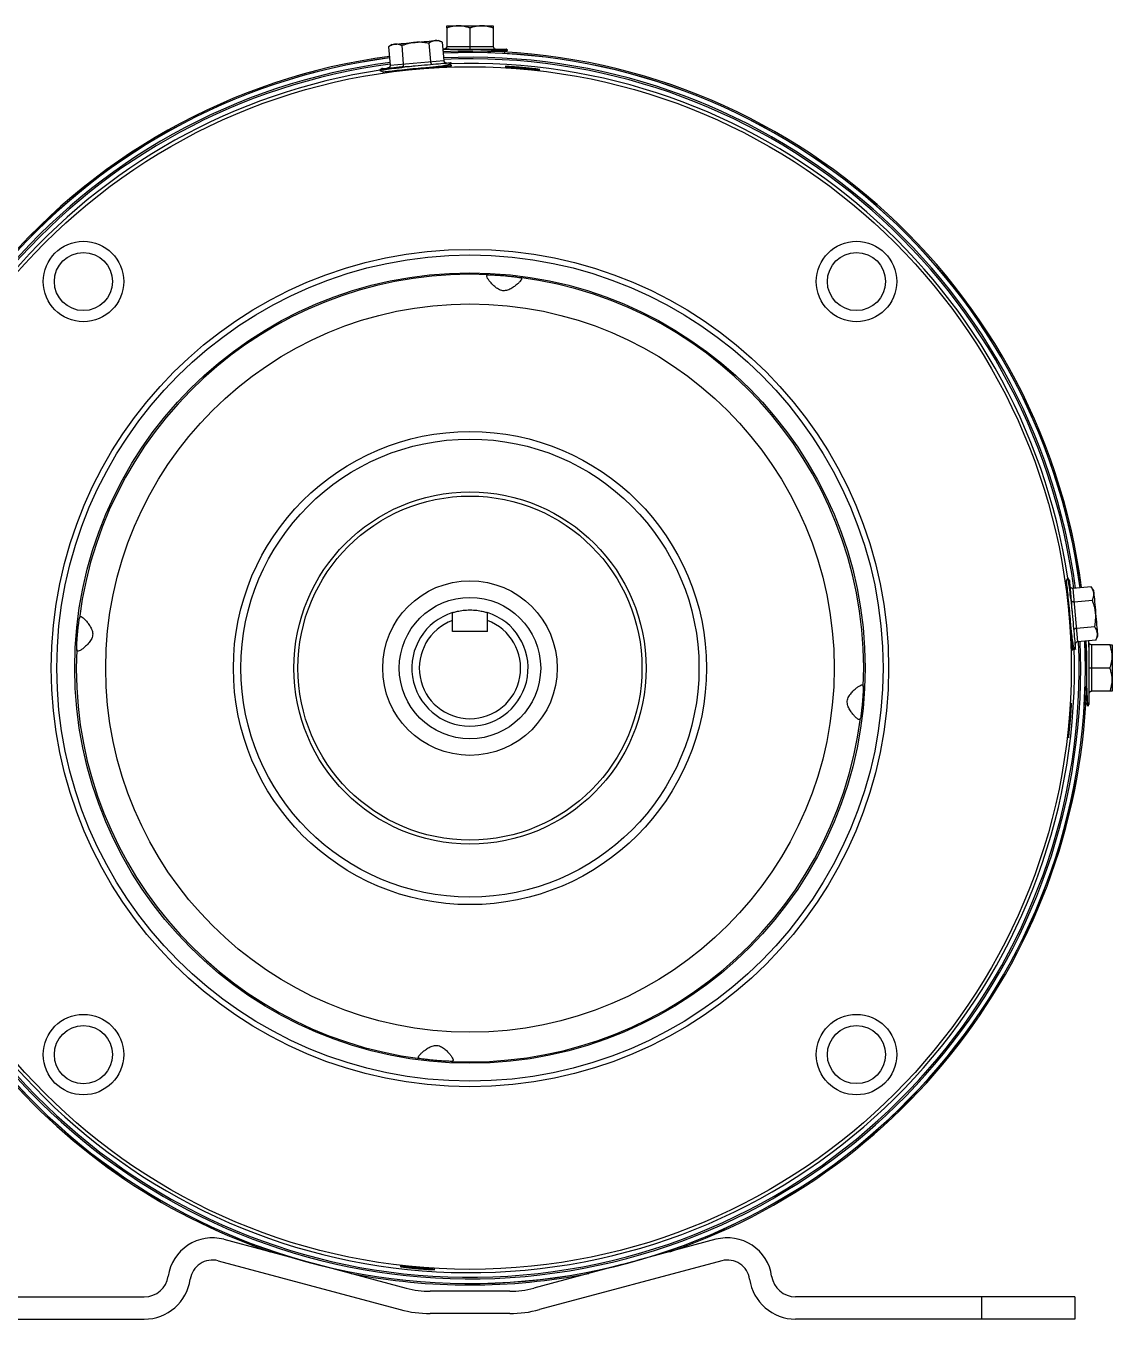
# Paper-space layout '_Right' of a CAD drawing. Header units: inches. Extents: x -5.86 to 3.45, y -3.5 to 3.45.
# Drawn here: x -2.39 to 3.45, y -3.5 to 3.45 of the extents above; entities that cross this region are included whole.
import ezdxf

# ---------------------------------------------------------------- set-up
doc = ezdxf.new("R2010")
doc.units = ezdxf.units.IN
doc.header["$MEASUREMENT"] = 0

psp = doc.layouts.new('_Right')

# ---------------------------------------------------------------- linework, layer by layer
at = {"color": 7, "linetype": 'Continuous', "lineweight": 25}
for p, q in [((-0.125, 3.4398), (-0.125, 3.341)), ((0, 3.4398), (0, 3.341)), ((0.125, 3.4398), (0.125, 3.341)), ((-0.4187, 3.3513), (-0.4371, 3.3384)), ((-0.437, 3.3385), (-0.4284, 3.24)), ((-0.3565, 3.2463), (-0.3651, 3.3447)), ((-0.2213, 3.3573), (-0.2127, 3.2589)), ((-0.1494, 3.3636), (-0.1696, 3.3731)), ((-0.1494, 3.3636), (-0.1408, 3.2652)), ((-0.125, 3.341), (0.125, 3.341)), ((0.2021, 3.3225), (0.1952, 3.3265)), ((0.2023, 3.3199), (0.2024, 3.3221)), ((-0.4842, 3.213), (-0.4839, 3.2109)), ((-0.4712, 3.2223), (-0.4841, 3.2133)), ((-0.4837, 3.2107), (-0.4688, 3.2037)), ((-0.4284, 3.24), (-0.1408, 3.2652)), ((-0.1122, 3.2439), (-0.0998, 3.2526)), ((3.2107, 0.4837), (3.2037, 0.4688)), ((3.213, 0.4842), (3.2109, 0.4839)), ((3.2223, 0.4712), (3.2133, 0.4841)), ((3.3385, 0.437), (3.24, 0.4284)), ((3.24, 0.4284), (3.2652, 0.1408)), ((3.3513, 0.4187), (3.3384, 0.4371)), ((3.2463, 0.3565), (3.3447, 0.3651)), ((-0.094, 0.1971), (-0.094, 0.2556)), ((0.094, 0.1971), (0.094, 0.2556)), ((3.3573, 0.2213), (3.2589, 0.2127)), ((0.094, 0.1971), (-0.094, 0.1971)), ((3.3636, 0.1494), (3.2652, 0.1408)), ((3.3076, 0), (3.3044, 0.1442)), ((3.3636, 0.1494), (3.3731, 0.1696)), ((3.2439, 0.1122), (3.2526, 0.0998)), ((3.341, 0.125), (3.341, -0.125)), ((3.4398, 0.125), (3.341, 0.125)), ((3.4398, 0), (3.341, 0)), ((3.4398, -0.125), (3.341, -0.125)), ((3.3199, -0.2023), (3.3221, -0.2024)), ((3.3225, -0.2021), (3.3265, -0.1952)), ((-1.3221, -3.0697), (-0.8964, -3.1838)), ((1.3221, -3.0697), (0.8964, -3.1838)), ((-1.353, -3.1853), (-0.3743, -3.4475)), ((1.353, -3.1853), (0.3743, -3.4475)), ((-0.8156, -3.2055), (-0.3434, -3.332)), ((0.8156, -3.2055), (0.3434, -3.332)), ((-3.25, -3.379), (-1.75, -3.379)), ((0.2139, -3.349), (-0.2139, -3.349)), ((3.25, -3.379), (1.75, -3.379)), ((2.75, -3.4986), (2.75, -3.379)), ((3.25, -3.379), (3.25, -3.4986)), ((0.2139, -3.4686), (-0.2139, -3.4686)), ((-3.25, -3.4986), (-1.75, -3.4986)), ((3.25, -3.4986), (1.75, -3.4986))]:
    psp.add_line(p, q, dxfattribs=at)
at = {"color": 8, "linetype": 'Continuous', "lineweight": 25}
for p, q in [((3.2823, 0), (3.2792, 0.142)), ((3.304, 0.1442), (3.3071, 0))]:
    psp.add_line(p, q, dxfattribs=at)
at = {"color": 7, "linetype": 'Continuous', "lineweight": 25}
for centre, radius in [((0, 0), 3.2312), ((-2.0771, 2.0771), 0.2162), ((0, 0), 2.25), ((-2.0771, 2.0771), 0.1562), ((2.0771, 2.0771), 0.2163), ((2.0771, 2.0771), 0.1562), ((0, 0), 2.22), ((0, 0), 2.1238), ((0, 0), 1.9571), ((0, 0), 1.2714), ((0, 0), 1.2307), ((0, 0), 0.9465), ((0, 0), 0.9245), ((0, 0), 0.469), ((0, 0), 0.38), ((-2.0771, -2.0771), 0.2162), ((2.0771, -2.0771), 0.2163), ((-2.0771, -2.0771), 0.1563), ((2.0771, -2.0771), 0.1562)]:
    psp.add_circle(centre, radius, dxfattribs=at)
for centre, radius, start, end in [((0, 0), 3.3076, 97.50108, 182.49892), ((0, 0), 3.315, 97.49549, 141.13769), ((0, 0), 3.315, 7.49549, 92.50451), ((0, 0), 3.3076, 7.50108, 92.49892), ((0, 0), 2.1158, 87.29724, 172.70276), ((0, 0), 2.1158, 357.29724, 82.70276), ((0, 0), 0.3124, 107.51289, 72.48711), ((0, 0), 0.2724, 110.18866, 69.81134), ((0, 0), 3.315, 288.89831, 2.50451), ((0, 0), 2.1158, 177.29724, 262.70276), ((0, 0), 3.3076, 187.50108, 0), ((0, 0), 2.1158, 267.29724, 352.70276), ((0, 0), 3.315, 218.86231, 251.10169), ((-1.3841, -3.3012), 0.2396, 75, 171.88876), ((1.3841, -3.3012), 0.2396, 8.11124, 105), ((-1.3841, -3.3012), 0.12, 75, 171.88876), ((1.3841, -3.3012), 0.12, 8.11124, 105), ((0, 0), 3.315, 258.89831, 281.10169), ((-1.75, -3.249), 0.13, 270, 351.88876), ((-1.75, -3.249), 0.2496, 270, 351.88876), ((-0.2139, -2.849), 0.5, 255, 270), ((0.2139, -2.849), 0.5, 270, 285), ((1.75, -3.249), 0.2496, 188.11124, 270), ((1.75, -3.249), 0.13, 188.11124, 270), ((-0.2139, -2.849), 0.6196, 255, 270), ((0.2139, -2.849), 0.6196, 270, 285)]:
    psp.add_arc(centre, radius, start, end, dxfattribs=at)
at = {"color": 8, "linetype": 'Continuous', "lineweight": 25}
for radius, start, end in [(3.3071, 97.50145, 182.49855), (3.3071, 7.50145, 92.49855), (3.2823, 7.5204, 92.4796), (3.2736, 7.52707, 92.47293), (3.2823, 97.5204, 182.4796), (3.2736, 97.52707, 180), (3.2488, 98.53647, 180), (3.2488, 8.55824, 91.90559), (3.2736, 187.52707, 2.47293), (3.2488, 188.56339, 1.94013), (3.3071, 187.50145, 0), (3.2823, 187.5204, 0)]:
    psp.add_arc((0, 0), radius, start, end, dxfattribs=at)
at = {"color": 7, "linetype": 'Continuous', "lineweight": 25}
for points, knots in [([(-0.0625, 3.451), (-0.065, 3.451), (-0.0701, 3.4509), (-0.0777, 3.4503), (-0.0855, 3.4495), (-0.0958, 3.4478), (-0.1091, 3.4448), (-0.1196, 3.4415), (-0.125, 3.4398)], [0, 0, 0, 0, 0.11917, 0.239736, 0.361885, 0.4858, 0.734292, 1, 1, 1, 1]), ([(-0.125, 3.4398), (-0.125, 3.4407), (-0.125, 3.4425), (-0.125, 3.4447), (-0.125, 3.4466), (-0.125, 3.4487), (-0.125, 3.4506), (-0.125, 3.4509), (-0.125, 3.451)], [0, 0, 0, 0, 0.135032, 0.265717, 0.392175, 0.514535, 0.760293, 1, 1, 1, 1]), ([(-0.125, 3.451), (-0.125, 3.451), (-0.1192, 3.451), (-0.0973, 3.451), (-0.0814, 3.451), (-0.0625, 3.451)], [0, 0, 0, 0, 0.5, 0.5, 1, 1, 1, 1]), ([(0, 3.4398), (-0.0027, 3.4407), (-0.0082, 3.4425), (-0.0162, 3.4447), (-0.0241, 3.4466), (-0.0344, 3.4487), (-0.0471, 3.4506), (-0.0574, 3.4509), (-0.0625, 3.451)], [0, 0, 0, 0, 0.134916, 0.265485, 0.391827, 0.514071, 0.760071, 1, 1, 1, 1]), ([(-0.0625, 3.451), (-0.0436, 3.451), (-0.0218, 3.451), (0.0218, 3.451), (0.0436, 3.451), (0.0625, 3.451)], [0, 0, 0, 0, 0.5, 0.5, 1, 1, 1, 1]), ([(0.0625, 3.451), (0.06, 3.451), (0.0549, 3.4509), (0.0473, 3.4503), (0.0396, 3.4495), (0.0292, 3.4478), (0.0159, 3.4448), (0.0054, 3.4415), (0, 3.4398)], [0, 0, 0, 0, 0.119164, 0.239723, 0.361866, 0.485774, 0.734265, 1, 1, 1, 1]), ([(0.125, 3.4398), (0.1222, 3.4407), (0.1168, 3.4425), (0.1088, 3.4447), (0.1009, 3.4466), (0.0906, 3.4487), (0.0778, 3.4506), (0.0676, 3.4509), (0.0625, 3.451)], [0, 0, 0, 0, 0.1350681, 0.2657866, 0.3922742, 0.5146617, 0.7603551, 1, 1, 1, 1]), ([(0.0625, 3.451), (0.0814, 3.451), (0.0973, 3.451), (0.1192, 3.451), (0.125, 3.451), (0.125, 3.451)], [0, 0, 0, 0, 0.5, 0.5, 1, 1, 1, 1]), ([(0.125, 3.451), (0.125, 3.451), (0.125, 3.4509), (0.125, 3.4503), (0.125, 3.4495), (0.125, 3.4478), (0.125, 3.4448), (0.125, 3.4415), (0.125, 3.4398)], [0, 0, 0, 0, 0.119134, 0.239661, 0.361771, 0.485644, 0.734213, 1, 1, 1, 1]), ([(-0.402, 3.3527), (-0.4034, 3.3526), (-0.4063, 3.3522), (-0.4107, 3.3513), (-0.4151, 3.35), (-0.4209, 3.3478), (-0.4282, 3.3442), (-0.434, 3.3404), (-0.437, 3.3385)], [0, 0, 0, 0, 0.119134, 0.239661, 0.361771, 0.485644, 0.734213, 1, 1, 1, 1]), ([(-0.402, 3.3527), (-0.3911, 3.3537), (-0.3752, 3.3551), (-0.3376, 3.3584), (-0.3159, 3.3603), (-0.2942, 3.3622)], [0, 0, 0, 0, 0.5, 0.5, 1, 1, 1, 1]), ([(-0.3651, 3.3447), (-0.3667, 3.3455), (-0.37, 3.347), (-0.3748, 3.3488), (-0.3795, 3.3503), (-0.3856, 3.3519), (-0.3931, 3.3531), (-0.3991, 3.3528), (-0.402, 3.3527)], [0, 0, 0, 0, 0.135032, 0.265717, 0.392175, 0.514535, 0.760293, 1, 1, 1, 1]), ([(-0.2942, 3.3622), (-0.297, 3.3619), (-0.3029, 3.3613), (-0.3116, 3.36), (-0.3204, 3.3583), (-0.3322, 3.3556), (-0.3472, 3.3513), (-0.359, 3.347), (-0.3651, 3.3447)], [0, 0, 0, 0, 0.11917, 0.239736, 0.361885, 0.4858, 0.734292, 1, 1, 1, 1]), ([(-0.2942, 3.3622), (-0.2724, 3.3641), (-0.2507, 3.366), (-0.2131, 3.3693), (-0.1972, 3.3706), (-0.1863, 3.3716)], [0, 0, 0, 0, 0.5, 0.5, 1, 1, 1, 1]), ([(-0.2213, 3.3573), (-0.2245, 3.3579), (-0.2309, 3.3591), (-0.2404, 3.3606), (-0.2496, 3.3617), (-0.2616, 3.3627), (-0.2765, 3.3633), (-0.2883, 3.3625), (-0.2942, 3.3622)], [0, 0, 0, 0, 0.1349157, 0.2654853, 0.3918269, 0.5140709, 0.7600707, 1, 1, 1, 1]), ([(-0.1863, 3.3716), (-0.1878, 3.3714), (-0.1907, 3.3711), (-0.195, 3.3702), (-0.1994, 3.3689), (-0.2052, 3.3667), (-0.2126, 3.3631), (-0.2183, 3.3593), (-0.2213, 3.3573)], [0, 0, 0, 0, 0.119164, 0.239723, 0.361866, 0.485774, 0.734265, 1, 1, 1, 1]), ([(-0.1494, 3.3636), (-0.151, 3.3644), (-0.1543, 3.3658), (-0.1592, 3.3677), (-0.1638, 3.3692), (-0.1699, 3.3707), (-0.1775, 3.3719), (-0.1834, 3.3717), (-0.1863, 3.3716)], [0, 0, 0, 0, 0.135068, 0.265787, 0.392274, 0.514662, 0.760355, 1, 1, 1, 1]), ([(-0.125, 3.341), (-0.125, 3.3403), (-0.1251, 3.3388), (-0.1256, 3.3367), (-0.1264, 3.3346), (-0.1275, 3.3326), (-0.1291, 3.3306), (-0.1312, 3.3288), (-0.1337, 3.3273), (-0.1367, 3.3262), (-0.1388, 3.3261), (-0.14, 3.326)], [0, 0, 0, 0, 0.084477, 0.171274, 0.260945, 0.353994, 0.45087, 0.574655, 0.714328, 0.833072, 1, 1, 1, 1]), ([(0, 3.341), (0, 3.3403), (0, 3.3388), (0, 3.3367), (0, 3.3346), (0, 3.3326), (0, 3.3306), (0, 3.3288), (0, 3.3273), (0, 3.3262), (0, 3.3261), (0, 3.326)], [0, 0, 0, 0, 0.084477, 0.171274, 0.260945, 0.353994, 0.45087, 0.574655, 0.714328, 0.833072, 1, 1, 1, 1]), ([(0.125, 3.341), (0.125, 3.3403), (0.1251, 3.3388), (0.1256, 3.3367), (0.1264, 3.3346), (0.1275, 3.3326), (0.1291, 3.3306), (0.1312, 3.3288), (0.1337, 3.3273), (0.1367, 3.3262), (0.1388, 3.3261), (0.14, 3.326)], [0, 0, 0, 0, 0.0844767, 0.1712737, 0.260945, 0.3539937, 0.4508699, 0.574655, 0.7143281, 0.8330716, 1, 1, 1, 1]), ([(-0.1117, 3.326), (-0.1216, 3.326), (-0.1347, 3.326), (-0.1438, 3.326), (-0.1461, 3.326)], [0, 0, 0, 0, 0.744624, 1, 1, 1, 1]), ([(-0.1459, 3.3241), (-0.1418, 3.3244), (-0.1323, 3.325), (-0.1192, 3.3256), (-0.1117, 3.326)], [0, 0, 0, 0, 0.432654, 1, 1, 1, 1]), ([(-0.1117, 3.326), (-0.0964, 3.326), (-0.0658, 3.326), (-0.0076, 3.326), (0.0524, 3.326), (0.1091, 3.326), (0.1565, 3.326), (0.1864, 3.326), (0.1992, 3.326), (0.1954, 3.326), (0.195, 3.326)], [0, 0, 0, 0, 0.134808, 0.269566, 0.4069, 0.546578, 0.689141, 0.835109, 0.983498, 1, 1, 1, 1]), ([(0.2011, 3.3222), (0.2015, 3.3221), (0.2051, 3.3213), (0.1899, 3.3199), (0.1553, 3.3178), (0.1076, 3.316), (0.0728, 3.3149), (0.0591, 3.3145)], [0, 0, 0, 0, 0.035111, 0.300167, 0.565132, 0.830018, 1, 1, 1, 1]), ([(0.0977, 3.3136), (0.1075, 3.3139), (0.1366, 3.3149), (0.1739, 3.3166), (0.1989, 3.3183), (0.1991, 3.3193), (0.1991, 3.3197)], [0, 0, 0, 0, 0.169283, 0.503069, 0.836956, 1, 1, 1, 1]), ([(0.1846, 3.3096), (0.1852, 3.3099), (0.191, 3.3133), (0.1969, 3.3167), (0.2022, 3.3198)], [0, 0, 0, 0, 0.096923, 1, 1, 1, 1]), ([(-0.4829, 3.211), (-0.4816, 3.2117), (-0.4789, 3.2132), (-0.4472, 3.218), (-0.398, 3.2243), (-0.3437, 3.2309), (-0.308, 3.2351), (-0.2947, 3.2366)], [0, 0, 0, 0, 0.1997601, 0.422443, 0.6451928, 0.8680099, 1, 1, 1, 1]), ([(-0.3649, 3.2305), (-0.3848, 3.2281), (-0.4245, 3.2232), (-0.4643, 3.2177), (-0.4845, 3.2143), (-0.4821, 3.2135), (-0.4814, 3.2133)], [0, 0, 0, 0, 0.292696, 0.585396, 0.877965, 1, 1, 1, 1]), ([(-0.4704, 3.2213), (-0.4709, 3.2212), (-0.4722, 3.2211), (-0.4512, 3.2229), (-0.4141, 3.2262), (-0.3802, 3.2291), (-0.3649, 3.2305)], [0, 0, 0, 0, 0.151142, 0.448937, 0.751226, 1, 1, 1, 1]), ([(-0.4682, 3.205), (-0.4687, 3.2048), (-0.4708, 3.2039), (-0.4504, 3.206), (-0.4095, 3.2106), (-0.3537, 3.2167), (-0.2937, 3.2225), (-0.2404, 3.227), (-0.2119, 3.2291), (-0.2, 3.23)], [0, 0, 0, 0, 0.06289, 0.245926, 0.422667, 0.589454, 0.745485, 0.893683, 1, 1, 1, 1]), ([(-0.4284, 3.24), (-0.4283, 3.2393), (-0.4283, 3.2378), (-0.4286, 3.2356), (-0.4294, 3.2335), (-0.4305, 3.2314), (-0.4321, 3.2293), (-0.4344, 3.2272), (-0.4371, 3.2255), (-0.4405, 3.2241), (-0.4429, 3.2238), (-0.4443, 3.2235)], [0, 0, 0, 0, 0.0844767, 0.1712737, 0.260945, 0.3539937, 0.4508699, 0.574655, 0.7143281, 0.8330716, 1, 1, 1, 1]), ([(-0.3638, 3.2306), (-0.3633, 3.2307), (-0.3624, 3.2308), (-0.3613, 3.2315), (-0.3601, 3.2324), (-0.3589, 3.2338), (-0.3577, 3.2361), (-0.3568, 3.239), (-0.3563, 3.2426), (-0.3564, 3.2451), (-0.3565, 3.2463)], [0, 0, 0, 0, 0.11681, 0.212178, 0.286099, 0.425812, 0.549727, 0.708818, 0.858132, 1, 1, 1, 1]), ([(-0.2947, 3.2366), (-0.2722, 3.2386), (-0.2272, 3.2425), (-0.1673, 3.2478), (-0.1235, 3.2516), (-0.0996, 3.2537), (-0.1003, 3.2536), (-0.1005, 3.2536)], [0, 0, 0, 0, 0.220736, 0.441591, 0.658237, 0.870956, 1, 1, 1, 1]), ([(-0.2127, 3.2589), (-0.2126, 3.2582), (-0.2124, 3.2567), (-0.212, 3.2546), (-0.2113, 3.2525), (-0.2105, 3.2506), (-0.2094, 3.2487), (-0.2081, 3.247), (-0.2065, 3.2457), (-0.2047, 3.2447), (-0.2034, 3.2447), (-0.2027, 3.2447)], [0, 0, 0, 0, 0.084476, 0.171269, 0.260932, 0.353968, 0.450828, 0.574732, 0.714344, 0.833102, 1, 1, 1, 1]), ([(-0.2, 3.23), (-0.1941, 3.2308), (-0.1718, 3.2337), (-0.1403, 3.238), (-0.1163, 3.2419), (-0.1149, 3.2432), (-0.1144, 3.2437)], [0, 0, 0, 0, 0.120401, 0.452377, 0.784432, 1, 1, 1, 1]), ([(-0.2, 3.23), (-0.1826, 3.2312), (-0.1479, 3.2335), (-0.1132, 3.2356), (-0.0963, 3.2369), (-0.0988, 3.2374), (-0.0997, 3.2375)], [0, 0, 0, 0, 0.2916173, 0.5834855, 0.8657487, 1, 1, 1, 1]), ([(-0.1408, 3.2652), (-0.1407, 3.2644), (-0.1405, 3.263), (-0.1397, 3.2609), (-0.1386, 3.2589), (-0.1372, 3.257), (-0.1352, 3.2552), (-0.1326, 3.2536), (-0.1296, 3.2524), (-0.1261, 3.2516), (-0.1236, 3.2517), (-0.1222, 3.2517)], [0, 0, 0, 0, 0.084476, 0.171269, 0.260932, 0.353968, 0.450828, 0.574732, 0.714344, 0.833102, 1, 1, 1, 1]), ([(-0.0966, 3.2372), (-0.0992, 3.2384), (-0.1042, 3.2408), (-0.1092, 3.2431), (-0.1116, 3.2443)], [0, 0, 0, 0, 0.5233754, 1, 1, 1, 1]), ([(0.342, 3.2209), (0.3467, 3.2203), (0.351, 3.2198), (0.3586, 3.2188), (0.362, 3.2183), (0.3677, 3.2175), (0.3699, 3.2171), (0.3734, 3.2165), (0.3745, 3.2163), (0.3756, 3.2159), (0.3756, 3.2158), (0.3743, 3.2157), (0.373, 3.2158), (0.3676, 3.2161), (0.3616, 3.2166), (0.3499, 3.2176), (0.3455, 3.218), (0.336, 3.2189), (0.3309, 3.2194), (0.3201, 3.2204), (0.3144, 3.2209), (0.3027, 3.222), (0.2967, 3.2225), (0.2844, 3.2236), (0.2783, 3.2241), (0.2662, 3.2252), (0.2602, 3.2257), (0.2485, 3.2267), (0.2429, 3.2271), (0.2321, 3.228), (0.227, 3.2284), (0.2176, 3.2292), (0.2133, 3.2296), (0.2056, 3.2303), (0.2022, 3.2306), (0.1937, 3.2314), (0.1902, 3.2318), (0.1885, 3.2322), (0.1886, 3.2323), (0.1899, 3.2324), (0.1911, 3.2325), (0.1947, 3.2325), (0.1972, 3.2324), (0.203, 3.2322), (0.2064, 3.2321), (0.2143, 3.2318), (0.2187, 3.2315), (0.2282, 3.231), (0.2334, 3.2307), (0.2442, 3.23), (0.2499, 3.2296), (0.2616, 3.2288), (0.2677, 3.2283), (0.2798, 3.2273), (0.2859, 3.2267), (0.2981, 3.2256), (0.3042, 3.225), (0.3216, 3.2233), (0.3326, 3.222), (0.342, 3.2209)], [0, 0, 0, 0, 0.03125, 0.03125, 0.0625, 0.0625, 0.09375, 0.09375, 0.125, 0.125, 0.15625, 0.15625, 0.1875, 0.1875, 0.25, 0.25, 0.28125, 0.28125, 0.3125, 0.3125, 0.34375, 0.34375, 0.375, 0.375, 0.40625, 0.40625, 0.4375, 0.4375, 0.46875, 0.46875, 0.5, 0.5, 0.53125, 0.53125, 0.5625, 0.5625, 0.625, 0.625, 0.65625, 0.65625, 0.6875, 0.6875, 0.71875, 0.71875, 0.75, 0.75, 0.78125, 0.78125, 0.8125, 0.8125, 0.84375, 0.84375, 0.875, 0.875, 0.90625, 0.90625, 0.9375, 0.9375, 1, 1, 1, 1]), ([(0.2687, 2.0986), (0.2724, 2.098), (0.2749, 2.097), (0.2774, 2.0936), (0.2774, 2.0914), (0.2753, 2.0858), (0.2731, 2.0825), (0.267, 2.0753), (0.2631, 2.0712), (0.2541, 2.0629), (0.2489, 2.0585), (0.2375, 2.0499), (0.2314, 2.0456), (0.2178, 2.0375), (0.2105, 2.0337), (0.1985, 2.0297), (0.1943, 2.0287), (0.1858, 2.0275), (0.1814, 2.0273), (0.1685, 2.0285), (0.1602, 2.0316), (0.1492, 2.0376), (0.1457, 2.0399), (0.1391, 2.0447), (0.136, 2.0472), (0.1271, 2.0549), (0.1217, 2.0602), (0.1121, 2.0708), (0.1078, 2.0759), (0.1004, 2.0856), (0.0973, 2.0902), (0.0927, 2.0984), (0.0911, 2.102), (0.09, 2.1078), (0.0904, 2.11), (0.0934, 2.1128), (0.096, 2.1135), (0.0998, 2.1134)], [0, 0, 0, 0, 0.0625, 0.0625, 0.125, 0.125, 0.1875, 0.1875, 0.25, 0.25, 0.3125, 0.3125, 0.375, 0.375, 0.4375, 0.4375, 0.46875, 0.46875, 0.5, 0.5, 0.5625, 0.5625, 0.59375, 0.59375, 0.625, 0.625, 0.6875, 0.6875, 0.75, 0.75, 0.8125, 0.8125, 0.875, 0.875, 0.9375, 0.9375, 1, 1, 1, 1]), ([(0.0998, 2.1134), (0.1036, 2.1134), (0.1084, 2.1133), (0.1201, 2.1129), (0.1269, 2.1126), (0.1418, 2.1118), (0.15, 2.1113), (0.1668, 2.1101), (0.1757, 2.1094), (0.1888, 2.1083), (0.1932, 2.1079), (0.2019, 2.107), (0.2063, 2.1066), (0.2189, 2.1053), (0.2269, 2.1044), (0.2418, 2.1025), (0.2485, 2.1017), (0.2601, 2.1), (0.265, 2.0993), (0.2687, 2.0986)], [0, 0, 0, 0, 0.125, 0.125, 0.25, 0.25, 0.375, 0.375, 0.5, 0.5, 0.5625, 0.5625, 0.625, 0.625, 0.75, 0.75, 0.875, 0.875, 1, 1, 1, 1]), ([(3.205, 0.4682), (3.2048, 0.4687), (3.2039, 0.4708), (3.206, 0.4504), (3.2106, 0.4095), (3.2167, 0.3537), (3.2225, 0.2937), (3.227, 0.2404), (3.2291, 0.2119), (3.23, 0.2)], [0, 0, 0, 0, 0.06289, 0.245926, 0.422667, 0.589454, 0.745485, 0.893683, 1, 1, 1, 1]), ([(3.211, 0.4829), (3.2117, 0.4816), (3.2132, 0.4789), (3.218, 0.4472), (3.2243, 0.398), (3.2309, 0.3437), (3.2351, 0.308), (3.2366, 0.2947)], [0, 0, 0, 0, 0.1997601, 0.422443, 0.6451928, 0.8680099, 1, 1, 1, 1]), ([(3.2305, 0.3649), (3.2281, 0.3848), (3.2232, 0.4245), (3.2177, 0.4643), (3.2143, 0.4845), (3.2135, 0.4821), (3.2133, 0.4814)], [0, 0, 0, 0, 0.292696, 0.585396, 0.877965, 1, 1, 1, 1]), ([(3.2213, 0.4704), (3.2212, 0.4709), (3.2211, 0.4722), (3.2229, 0.4512), (3.2262, 0.4141), (3.2291, 0.3802), (3.2305, 0.3649)], [0, 0, 0, 0, 0.151142, 0.448937, 0.751226, 1, 1, 1, 1]), ([(3.24, 0.4284), (3.2393, 0.4283), (3.2378, 0.4283), (3.2356, 0.4286), (3.2335, 0.4294), (3.2314, 0.4305), (3.2293, 0.4321), (3.2272, 0.4344), (3.2255, 0.4371), (3.2241, 0.4405), (3.2238, 0.4429), (3.2235, 0.4443)], [0, 0, 0, 0, 0.0844767, 0.1712737, 0.260945, 0.3539937, 0.4508699, 0.574655, 0.7143281, 0.8330716, 1, 1, 1, 1]), ([(3.3527, 0.402), (3.3526, 0.4034), (3.3522, 0.4063), (3.3513, 0.4107), (3.35, 0.4151), (3.3478, 0.4209), (3.3442, 0.4282), (3.3404, 0.434), (3.3385, 0.437)], [0, 0, 0, 0, 0.119134, 0.2396613, 0.3617706, 0.4856436, 0.7342133, 1, 1, 1, 1]), ([(3.2306, 0.3638), (3.2307, 0.3633), (3.2308, 0.3624), (3.2315, 0.3613), (3.2324, 0.3601), (3.2338, 0.3589), (3.2361, 0.3577), (3.239, 0.3568), (3.2426, 0.3563), (3.2451, 0.3564), (3.2463, 0.3565)], [0, 0, 0, 0, 0.11681, 0.212178, 0.286099, 0.425812, 0.549727, 0.708818, 0.858132, 1, 1, 1, 1]), ([(3.3447, 0.3651), (3.3455, 0.3667), (3.347, 0.37), (3.3488, 0.3748), (3.3503, 0.3795), (3.3519, 0.3856), (3.3531, 0.3931), (3.3528, 0.3991), (3.3527, 0.402)], [0, 0, 0, 0, 0.135032, 0.265717, 0.392175, 0.514535, 0.760293, 1, 1, 1, 1]), ([(3.3622, 0.2942), (3.3619, 0.297), (3.3613, 0.3029), (3.36, 0.3116), (3.3583, 0.3204), (3.3556, 0.3322), (3.3513, 0.3472), (3.347, 0.359), (3.3447, 0.3651)], [0, 0, 0, 0, 0.11917, 0.239736, 0.361885, 0.4858, 0.734292, 1, 1, 1, 1]), ([(3.3527, 0.402), (3.3537, 0.3911), (3.3551, 0.3752), (3.3584, 0.3376), (3.3603, 0.3159), (3.3622, 0.2942)], [0, 0, 0, 0, 0.5, 0.5, 1, 1, 1, 1]), ([(-0.094, 0.2979), (-0.094, 0.2979), (-0.0934, 0.2981), (-0.091, 0.2988), (-0.0892, 0.2994), (-0.0844, 0.3008), (-0.0815, 0.3016), (-0.0747, 0.3033), (-0.0708, 0.3043), (-0.0579, 0.3071), (-0.0475, 0.309), (-0.0305, 0.3109), (-0.0246, 0.3115), (-0.0124, 0.3122), (-0.0062, 0.3124), (0.0062, 0.3124), (0.0124, 0.3122), (0.0244, 0.3115), (0.0304, 0.3109), (0.0418, 0.3096), (0.0472, 0.3088), (0.0574, 0.3071), (0.0622, 0.3062), (0.0751, 0.3033), (0.0821, 0.3014), (0.0891, 0.2994), (0.0909, 0.2988), (0.0934, 0.2981), (0.094, 0.2979), (0.094, 0.2979)], [0, 0, 0, 0, 0.0625, 0.0625, 0.125, 0.125, 0.1875, 0.1875, 0.25, 0.25, 0.375, 0.375, 0.4375, 0.4375, 0.5, 0.5, 0.5625, 0.5625, 0.625, 0.625, 0.6875, 0.6875, 0.75, 0.75, 0.875, 0.875, 0.9375, 0.9375, 1, 1, 1, 1]), ([(3.2366, 0.2947), (3.2386, 0.2722), (3.2425, 0.2272), (3.2478, 0.1673), (3.2516, 0.1235), (3.2537, 0.0996), (3.2536, 0.1003), (3.2536, 0.1005)], [0, 0, 0, 0, 0.220736, 0.441591, 0.658237, 0.870956, 1, 1, 1, 1]), ([(3.3573, 0.2213), (3.3579, 0.2245), (3.3591, 0.2309), (3.3606, 0.2404), (3.3617, 0.2496), (3.3627, 0.2616), (3.3633, 0.2765), (3.3625, 0.2883), (3.3622, 0.2942)], [0, 0, 0, 0, 0.1349157, 0.2654853, 0.3918269, 0.5140709, 0.7600707, 1, 1, 1, 1]), ([(3.3622, 0.2942), (3.3641, 0.2724), (3.366, 0.2507), (3.3693, 0.2131), (3.3706, 0.1972), (3.3716, 0.1863)], [0, 0, 0, 0, 0.5, 0.5, 1, 1, 1, 1]), ([(-2.0986, 0.2687), (-2.098, 0.2724), (-2.097, 0.2749), (-2.0936, 0.2774), (-2.0914, 0.2774), (-2.0858, 0.2753), (-2.0825, 0.2731), (-2.0753, 0.267), (-2.0712, 0.2631), (-2.0629, 0.2541), (-2.0585, 0.2489), (-2.0499, 0.2375), (-2.0456, 0.2314), (-2.0375, 0.2178), (-2.0337, 0.2105), (-2.0297, 0.1985), (-2.0287, 0.1943), (-2.0275, 0.1858), (-2.0273, 0.1814), (-2.0285, 0.1685), (-2.0316, 0.1602), (-2.0376, 0.1492), (-2.0399, 0.1457), (-2.0447, 0.1391), (-2.0472, 0.136), (-2.0549, 0.1271), (-2.0602, 0.1217), (-2.0708, 0.1121), (-2.0759, 0.1078), (-2.0856, 0.1004), (-2.0902, 0.0973), (-2.0984, 0.0927), (-2.102, 0.0911), (-2.1078, 0.09), (-2.11, 0.0904), (-2.1128, 0.0934), (-2.1135, 0.096), (-2.1134, 0.0998)], [0, 0, 0, 0, 0.0625, 0.0625, 0.125, 0.125, 0.1875, 0.1875, 0.25, 0.25, 0.3125, 0.3125, 0.375, 0.375, 0.4375, 0.4375, 0.46875, 0.46875, 0.5, 0.5, 0.5625, 0.5625, 0.59375, 0.59375, 0.625, 0.625, 0.6875, 0.6875, 0.75, 0.75, 0.8125, 0.8125, 0.875, 0.875, 0.9375, 0.9375, 1, 1, 1, 1]), ([(-2.1134, 0.0998), (-2.1134, 0.1036), (-2.1133, 0.1084), (-2.1129, 0.1201), (-2.1126, 0.1269), (-2.1118, 0.1418), (-2.1113, 0.15), (-2.1101, 0.1668), (-2.1094, 0.1757), (-2.1083, 0.1888), (-2.1079, 0.1932), (-2.107, 0.2019), (-2.1066, 0.2063), (-2.1053, 0.2189), (-2.1044, 0.2269), (-2.1025, 0.2418), (-2.1017, 0.2485), (-2.1, 0.2601), (-2.0993, 0.265), (-2.0986, 0.2687)], [0, 0, 0, 0, 0.125, 0.125, 0.25, 0.25, 0.375, 0.375, 0.5, 0.5, 0.5625, 0.5625, 0.625, 0.625, 0.75, 0.75, 0.875, 0.875, 1, 1, 1, 1]), ([(3.2589, 0.2127), (3.2582, 0.2126), (3.2567, 0.2124), (3.2546, 0.212), (3.2525, 0.2113), (3.2506, 0.2105), (3.2487, 0.2094), (3.247, 0.2081), (3.2457, 0.2065), (3.2447, 0.2047), (3.2447, 0.2034), (3.2447, 0.2027)], [0, 0, 0, 0, 0.0844762, 0.1712687, 0.2609318, 0.3539682, 0.4508285, 0.5747318, 0.7143439, 0.8331023, 1, 1, 1, 1]), ([(3.3716, 0.1863), (3.3714, 0.1878), (3.3711, 0.1907), (3.3702, 0.195), (3.3689, 0.1994), (3.3667, 0.2052), (3.3631, 0.2126), (3.3593, 0.2183), (3.3573, 0.2213)], [0, 0, 0, 0, 0.119164, 0.239723, 0.361866, 0.485774, 0.734265, 1, 1, 1, 1]), ([(3.23, 0.2), (3.2312, 0.1826), (3.2335, 0.1479), (3.2356, 0.1132), (3.2369, 0.0963), (3.2374, 0.0988), (3.2375, 0.0997)], [0, 0, 0, 0, 0.2916173, 0.5834855, 0.8657487, 1, 1, 1, 1]), ([(3.23, 0.2), (3.2308, 0.1941), (3.2337, 0.1718), (3.238, 0.1403), (3.2419, 0.1163), (3.2432, 0.1149), (3.2437, 0.1144)], [0, 0, 0, 0, 0.120401, 0.452377, 0.784432, 1, 1, 1, 1]), ([(3.2652, 0.1408), (3.2644, 0.1407), (3.263, 0.1405), (3.2609, 0.1397), (3.2589, 0.1386), (3.257, 0.1372), (3.2552, 0.1352), (3.2536, 0.1326), (3.2524, 0.1296), (3.2516, 0.1261), (3.2517, 0.1236), (3.2517, 0.1222)], [0, 0, 0, 0, 0.084476, 0.171269, 0.260932, 0.353968, 0.450828, 0.574732, 0.714344, 0.833102, 1, 1, 1, 1]), ([(3.3241, 0.1459), (3.3244, 0.1418), (3.325, 0.1323), (3.3256, 0.1192), (3.326, 0.1117)], [0, 0, 0, 0, 0.432654, 1, 1, 1, 1]), ([(3.326, 0.1117), (3.326, 0.1216), (3.326, 0.1347), (3.326, 0.1438), (3.326, 0.1461)], [0, 0, 0, 0, 0.744624, 1, 1, 1, 1]), ([(3.341, 0.125), (3.3403, 0.125), (3.3388, 0.1251), (3.3367, 0.1256), (3.3346, 0.1264), (3.3326, 0.1275), (3.3306, 0.1291), (3.3288, 0.1312), (3.3273, 0.1337), (3.3262, 0.1367), (3.3261, 0.1388), (3.326, 0.14)], [0, 0, 0, 0, 0.084477, 0.171274, 0.260945, 0.353994, 0.45087, 0.574655, 0.714328, 0.833072, 1, 1, 1, 1]), ([(3.3636, 0.1494), (3.3644, 0.151), (3.3658, 0.1543), (3.3677, 0.1592), (3.3692, 0.1638), (3.3707, 0.1699), (3.3719, 0.1775), (3.3717, 0.1834), (3.3716, 0.1863)], [0, 0, 0, 0, 0.135068, 0.265787, 0.392274, 0.514662, 0.760355, 1, 1, 1, 1]), ([(3.2372, 0.0966), (3.2384, 0.0992), (3.2408, 0.1042), (3.2431, 0.1092), (3.2443, 0.1116)], [0, 0, 0, 0, 0.523375, 1, 1, 1, 1]), ([(3.326, 0.1117), (3.326, 0.0964), (3.326, 0.0658), (3.326, 0.0076), (3.326, -0.0524), (3.326, -0.1091), (3.326, -0.1565), (3.326, -0.1864), (3.326, -0.1992), (3.326, -0.1954), (3.326, -0.195)], [0, 0, 0, 0, 0.1348082, 0.2695663, 0.4069001, 0.5465779, 0.6891411, 0.8351086, 0.9834979, 1, 1, 1, 1]), ([(3.451, 0.0625), (3.451, 0.065), (3.4509, 0.0701), (3.4503, 0.0777), (3.4495, 0.0855), (3.4478, 0.0958), (3.4448, 0.1091), (3.4415, 0.1196), (3.4398, 0.125)], [0, 0, 0, 0, 0.11917, 0.239736, 0.361885, 0.4858, 0.734292, 1, 1, 1, 1]), ([(3.4398, 0.125), (3.4407, 0.125), (3.4425, 0.125), (3.4447, 0.125), (3.4466, 0.125), (3.4487, 0.125), (3.4506, 0.125), (3.4509, 0.125), (3.451, 0.125)], [0, 0, 0, 0, 0.135032, 0.265717, 0.392175, 0.514535, 0.760293, 1, 1, 1, 1]), ([(3.451, 0.125), (3.451, 0.125), (3.451, 0.1192), (3.451, 0.0973), (3.451, 0.0814), (3.451, 0.0625)], [0, 0, 0, 0, 0.5, 0.5, 1, 1, 1, 1]), ([(3.341, 0), (3.3403, 0), (3.3388, 0), (3.3367, 0), (3.3346, 0), (3.3326, 0), (3.3306, 0), (3.3288, 0), (3.3273, 0), (3.3262, 0), (3.3261, 0), (3.326, 0)], [0, 0, 0, 0, 0.084477, 0.171274, 0.260945, 0.353994, 0.45087, 0.574655, 0.714328, 0.833072, 1, 1, 1, 1]), ([(3.4398, 0), (3.4407, 0.0027), (3.4425, 0.0082), (3.4447, 0.0162), (3.4466, 0.0241), (3.4487, 0.0344), (3.4506, 0.0471), (3.4509, 0.0574), (3.451, 0.0625)], [0, 0, 0, 0, 0.134916, 0.265485, 0.391827, 0.514071, 0.760071, 1, 1, 1, 1]), ([(3.451, 0.0625), (3.451, 0.0436), (3.451, 0.0218), (3.451, -0.0218), (3.451, -0.0436), (3.451, -0.0625)], [0, 0, 0, 0, 0.5, 0.5, 1, 1, 1, 1]), ([(3.3222, -0.2011), (3.3221, -0.2015), (3.3213, -0.2051), (3.3199, -0.1899), (3.3178, -0.1553), (3.316, -0.1076), (3.3149, -0.0728), (3.3145, -0.0591)], [0, 0, 0, 0, 0.0351109, 0.3001675, 0.5651316, 0.8300182, 1, 1, 1, 1]), ([(3.451, -0.0625), (3.451, -0.06), (3.4509, -0.0549), (3.4503, -0.0473), (3.4495, -0.0396), (3.4478, -0.0292), (3.4448, -0.0159), (3.4415, -0.0054), (3.4398, 0)], [0, 0, 0, 0, 0.119164, 0.239723, 0.361866, 0.485774, 0.734265, 1, 1, 1, 1]), ([(3.4398, -0.125), (3.4407, -0.1222), (3.4425, -0.1168), (3.4447, -0.1088), (3.4466, -0.1009), (3.4487, -0.0906), (3.4506, -0.0778), (3.4509, -0.0676), (3.451, -0.0625)], [0, 0, 0, 0, 0.135068, 0.265787, 0.392274, 0.514662, 0.760355, 1, 1, 1, 1]), ([(3.451, -0.0625), (3.451, -0.0814), (3.451, -0.0973), (3.451, -0.1192), (3.451, -0.125), (3.451, -0.125)], [0, 0, 0, 0, 0.5, 0.5, 1, 1, 1, 1]), ([(2.0986, -0.2687), (2.098, -0.2724), (2.097, -0.2749), (2.0936, -0.2774), (2.0914, -0.2774), (2.0858, -0.2753), (2.0825, -0.2731), (2.0753, -0.267), (2.0712, -0.2631), (2.0629, -0.2541), (2.0585, -0.2489), (2.0499, -0.2375), (2.0456, -0.2314), (2.0375, -0.2178), (2.0337, -0.2105), (2.0297, -0.1985), (2.0287, -0.1943), (2.0275, -0.1858), (2.0273, -0.1814), (2.0285, -0.1685), (2.0316, -0.1602), (2.0376, -0.1492), (2.0399, -0.1457), (2.0447, -0.1391), (2.0472, -0.136), (2.0549, -0.1271), (2.0602, -0.1217), (2.0708, -0.1121), (2.0759, -0.1078), (2.0856, -0.1004), (2.0902, -0.0973), (2.0984, -0.0927), (2.102, -0.0911), (2.1078, -0.09), (2.11, -0.0904), (2.1128, -0.0934), (2.1135, -0.096), (2.1134, -0.0998)], [0, 0, 0, 0, 0.0625, 0.0625, 0.125, 0.125, 0.1875, 0.1875, 0.25, 0.25, 0.3125, 0.3125, 0.375, 0.375, 0.4375, 0.4375, 0.46875, 0.46875, 0.5, 0.5, 0.5625, 0.5625, 0.59375, 0.59375, 0.625, 0.625, 0.6875, 0.6875, 0.75, 0.75, 0.8125, 0.8125, 0.875, 0.875, 0.9375, 0.9375, 1, 1, 1, 1]), ([(2.1134, -0.0998), (2.1134, -0.1036), (2.1133, -0.1084), (2.1129, -0.1201), (2.1126, -0.1269), (2.1118, -0.1418), (2.1113, -0.15), (2.1101, -0.1668), (2.1094, -0.1757), (2.1083, -0.1888), (2.1079, -0.1932), (2.107, -0.2019), (2.1066, -0.2063), (2.1053, -0.2189), (2.1044, -0.2269), (2.1025, -0.2418), (2.1017, -0.2485), (2.1, -0.2601), (2.0993, -0.265), (2.0986, -0.2687)], [0, 0, 0, 0, 0.125, 0.125, 0.25, 0.25, 0.375, 0.375, 0.5, 0.5, 0.5625, 0.5625, 0.625, 0.625, 0.75, 0.75, 0.875, 0.875, 1, 1, 1, 1]), ([(3.3136, -0.0977), (3.3139, -0.1075), (3.3149, -0.1366), (3.3166, -0.1739), (3.3183, -0.1989), (3.3193, -0.1991), (3.3197, -0.1991)], [0, 0, 0, 0, 0.169283, 0.503069, 0.836956, 1, 1, 1, 1]), ([(3.341, -0.125), (3.3403, -0.125), (3.3388, -0.1251), (3.3367, -0.1256), (3.3346, -0.1264), (3.3326, -0.1275), (3.3306, -0.1291), (3.3288, -0.1312), (3.3273, -0.1337), (3.3262, -0.1367), (3.3261, -0.1388), (3.326, -0.14)], [0, 0, 0, 0, 0.084477, 0.171274, 0.260945, 0.353994, 0.45087, 0.574655, 0.714328, 0.833072, 1, 1, 1, 1]), ([(3.451, -0.125), (3.451, -0.125), (3.4509, -0.125), (3.4503, -0.125), (3.4495, -0.125), (3.4478, -0.125), (3.4448, -0.125), (3.4415, -0.125), (3.4398, -0.125)], [0, 0, 0, 0, 0.119134, 0.2396613, 0.3617706, 0.4856436, 0.7342133, 1, 1, 1, 1]), ([(3.2209, -0.342), (3.2203, -0.3467), (3.2198, -0.351), (3.2188, -0.3586), (3.2183, -0.362), (3.2175, -0.3677), (3.2171, -0.3699), (3.2165, -0.3734), (3.2163, -0.3745), (3.2159, -0.3756), (3.2158, -0.3756), (3.2157, -0.3743), (3.2158, -0.373), (3.2161, -0.3676), (3.2166, -0.3616), (3.2176, -0.3499), (3.218, -0.3455), (3.2189, -0.336), (3.2194, -0.3309), (3.2204, -0.3201), (3.2209, -0.3144), (3.222, -0.3027), (3.2225, -0.2967), (3.2236, -0.2844), (3.2241, -0.2783), (3.2252, -0.2662), (3.2257, -0.2602), (3.2267, -0.2485), (3.2271, -0.2429), (3.228, -0.2321), (3.2284, -0.227), (3.2292, -0.2176), (3.2296, -0.2133), (3.2303, -0.2056), (3.2306, -0.2022), (3.2314, -0.1937), (3.2318, -0.1902), (3.2322, -0.1885), (3.2323, -0.1886), (3.2324, -0.1899), (3.2325, -0.1911), (3.2325, -0.1947), (3.2324, -0.1972), (3.2322, -0.203), (3.2321, -0.2064), (3.2318, -0.2143), (3.2315, -0.2187), (3.231, -0.2282), (3.2307, -0.2334), (3.23, -0.2442), (3.2296, -0.2499), (3.2288, -0.2616), (3.2283, -0.2677), (3.2273, -0.2798), (3.2267, -0.2859), (3.2256, -0.2981), (3.225, -0.3042), (3.2233, -0.3216), (3.222, -0.3326), (3.2209, -0.342)], [0, 0, 0, 0, 0.03125, 0.03125, 0.0625, 0.0625, 0.09375, 0.09375, 0.125, 0.125, 0.15625, 0.15625, 0.1875, 0.1875, 0.25, 0.25, 0.28125, 0.28125, 0.3125, 0.3125, 0.34375, 0.34375, 0.375, 0.375, 0.40625, 0.40625, 0.4375, 0.4375, 0.46875, 0.46875, 0.5, 0.5, 0.53125, 0.53125, 0.5625, 0.5625, 0.625, 0.625, 0.65625, 0.65625, 0.6875, 0.6875, 0.71875, 0.71875, 0.75, 0.75, 0.78125, 0.78125, 0.8125, 0.8125, 0.84375, 0.84375, 0.875, 0.875, 0.90625, 0.90625, 0.9375, 0.9375, 1, 1, 1, 1]), ([(3.3096, -0.1846), (3.3099, -0.1852), (3.3133, -0.191), (3.3167, -0.1969), (3.3198, -0.2022)], [0, 0, 0, 0, 0.096923, 1, 1, 1, 1]), ([(-0.2687, -2.0986), (-0.2724, -2.098), (-0.2749, -2.097), (-0.2774, -2.0936), (-0.2774, -2.0914), (-0.2753, -2.0858), (-0.2731, -2.0825), (-0.267, -2.0753), (-0.2631, -2.0712), (-0.2541, -2.0629), (-0.2489, -2.0585), (-0.2375, -2.0499), (-0.2314, -2.0456), (-0.2178, -2.0375), (-0.2105, -2.0337), (-0.1985, -2.0297), (-0.1943, -2.0287), (-0.1858, -2.0275), (-0.1814, -2.0273), (-0.1685, -2.0285), (-0.1602, -2.0316), (-0.1492, -2.0376), (-0.1457, -2.0399), (-0.1391, -2.0447), (-0.136, -2.0472), (-0.1271, -2.0549), (-0.1217, -2.0602), (-0.1121, -2.0708), (-0.1078, -2.0759), (-0.1004, -2.0856), (-0.0973, -2.0902), (-0.0927, -2.0984), (-0.0911, -2.102), (-0.09, -2.1078), (-0.0904, -2.11), (-0.0934, -2.1128), (-0.096, -2.1135), (-0.0998, -2.1134)], [0, 0, 0, 0, 0.0625, 0.0625, 0.125, 0.125, 0.1875, 0.1875, 0.25, 0.25, 0.3125, 0.3125, 0.375, 0.375, 0.4375, 0.4375, 0.46875, 0.46875, 0.5, 0.5, 0.5625, 0.5625, 0.59375, 0.59375, 0.625, 0.625, 0.6875, 0.6875, 0.75, 0.75, 0.8125, 0.8125, 0.875, 0.875, 0.9375, 0.9375, 1, 1, 1, 1]), ([(-0.0998, -2.1134), (-0.1036, -2.1134), (-0.1084, -2.1133), (-0.1201, -2.1129), (-0.1269, -2.1126), (-0.1418, -2.1118), (-0.15, -2.1113), (-0.1668, -2.1101), (-0.1757, -2.1094), (-0.1888, -2.1083), (-0.1932, -2.1079), (-0.2019, -2.107), (-0.2063, -2.1066), (-0.2189, -2.1053), (-0.2269, -2.1044), (-0.2418, -2.1025), (-0.2485, -2.1017), (-0.2601, -2.1), (-0.265, -2.0993), (-0.2687, -2.0986)], [0, 0, 0, 0, 0.125, 0.125, 0.25, 0.25, 0.375, 0.375, 0.5, 0.5, 0.5625, 0.5625, 0.625, 0.625, 0.75, 0.75, 0.875, 0.875, 1, 1, 1, 1]), ([(-0.2066, -3.2321), (-0.2102, -3.232), (-0.2143, -3.2318), (-0.2232, -3.2313), (-0.2282, -3.231), (-0.2386, -3.2304), (-0.2441, -3.23), (-0.2555, -3.2292), (-0.2616, -3.2288), (-0.2736, -3.2278), (-0.2797, -3.2273), (-0.292, -3.2262), (-0.2981, -3.2256), (-0.3158, -3.2239), (-0.3272, -3.2226), (-0.3419, -3.2209), (-0.3466, -3.2203), (-0.3548, -3.2193), (-0.3585, -3.2188), (-0.3649, -3.2179), (-0.3676, -3.2175), (-0.3718, -3.2168), (-0.3733, -3.2165), (-0.3753, -3.2161), (-0.3756, -3.2159), (-0.3752, -3.2158), (-0.3743, -3.2157), (-0.3715, -3.2159), (-0.3695, -3.216), (-0.3644, -3.2164), (-0.3613, -3.2166), (-0.3541, -3.2173), (-0.3501, -3.2176), (-0.3411, -3.2184), (-0.3362, -3.2189), (-0.3206, -3.2203), (-0.3089, -3.2214), (-0.2909, -3.223), (-0.2847, -3.2236), (-0.2724, -3.2246), (-0.2664, -3.2251), (-0.2545, -3.2261), (-0.2486, -3.2266), (-0.2376, -3.2276), (-0.2323, -3.228), (-0.2223, -3.2288), (-0.2177, -3.2292), (-0.2095, -3.2299), (-0.2057, -3.2302), (-0.1993, -3.2308), (-0.1966, -3.2311), (-0.1924, -3.2315), (-0.1908, -3.2317), (-0.1889, -3.2321), (-0.1885, -3.2322), (-0.189, -3.2324), (-0.1898, -3.2324), (-0.1941, -3.2325), (-0.1993, -3.2324), (-0.2066, -3.2321)], [0, 0, 0, 0, 0.03125, 0.03125, 0.0625, 0.0625, 0.09375, 0.09375, 0.125, 0.125, 0.15625, 0.15625, 0.1875, 0.1875, 0.25, 0.25, 0.28125, 0.28125, 0.3125, 0.3125, 0.34375, 0.34375, 0.375, 0.375, 0.40625, 0.40625, 0.4375, 0.4375, 0.46875, 0.46875, 0.5, 0.5, 0.53125, 0.53125, 0.5625, 0.5625, 0.625, 0.625, 0.65625, 0.65625, 0.6875, 0.6875, 0.71875, 0.71875, 0.75, 0.75, 0.78125, 0.78125, 0.8125, 0.8125, 0.84375, 0.84375, 0.875, 0.875, 0.90625, 0.90625, 0.9375, 0.9375, 1, 1, 1, 1])]:
    psp.add_open_spline(points, degree=3, knots=knots, dxfattribs=at)
for points in [[(-0.4187, 3.3513), (-0.4187, 3.3513), (-0.4129, 3.3518), (-0.402, 3.3527)], [(-0.1863, 3.3716), (-0.1754, 3.3725), (-0.1696, 3.3731), (-0.1696, 3.3731)], [(-0.3649, 3.2305), (-0.3428, 3.2324), (-0.3189, 3.2345), (-0.2947, 3.2366)], [(3.3513, 0.4187), (3.3513, 0.4187), (3.3518, 0.4129), (3.3527, 0.402)], [(3.2305, 0.3649), (3.2324, 0.3428), (3.2345, 0.3189), (3.2366, 0.2947)], [(-0.094, 0.2556), (-0.094, 0.2698), (-0.094, 0.2839), (-0.094, 0.2979)], [(0.094, 0.2556), (0.094, 0.2698), (0.094, 0.2839), (0.094, 0.2979)], [(3.3716, 0.1863), (3.3725, 0.1754), (3.3731, 0.1696), (3.3731, 0.1696)]]:
    psp.add_open_spline(points, degree=3, dxfattribs=at)

doc.saveas('drawing.dxf')
